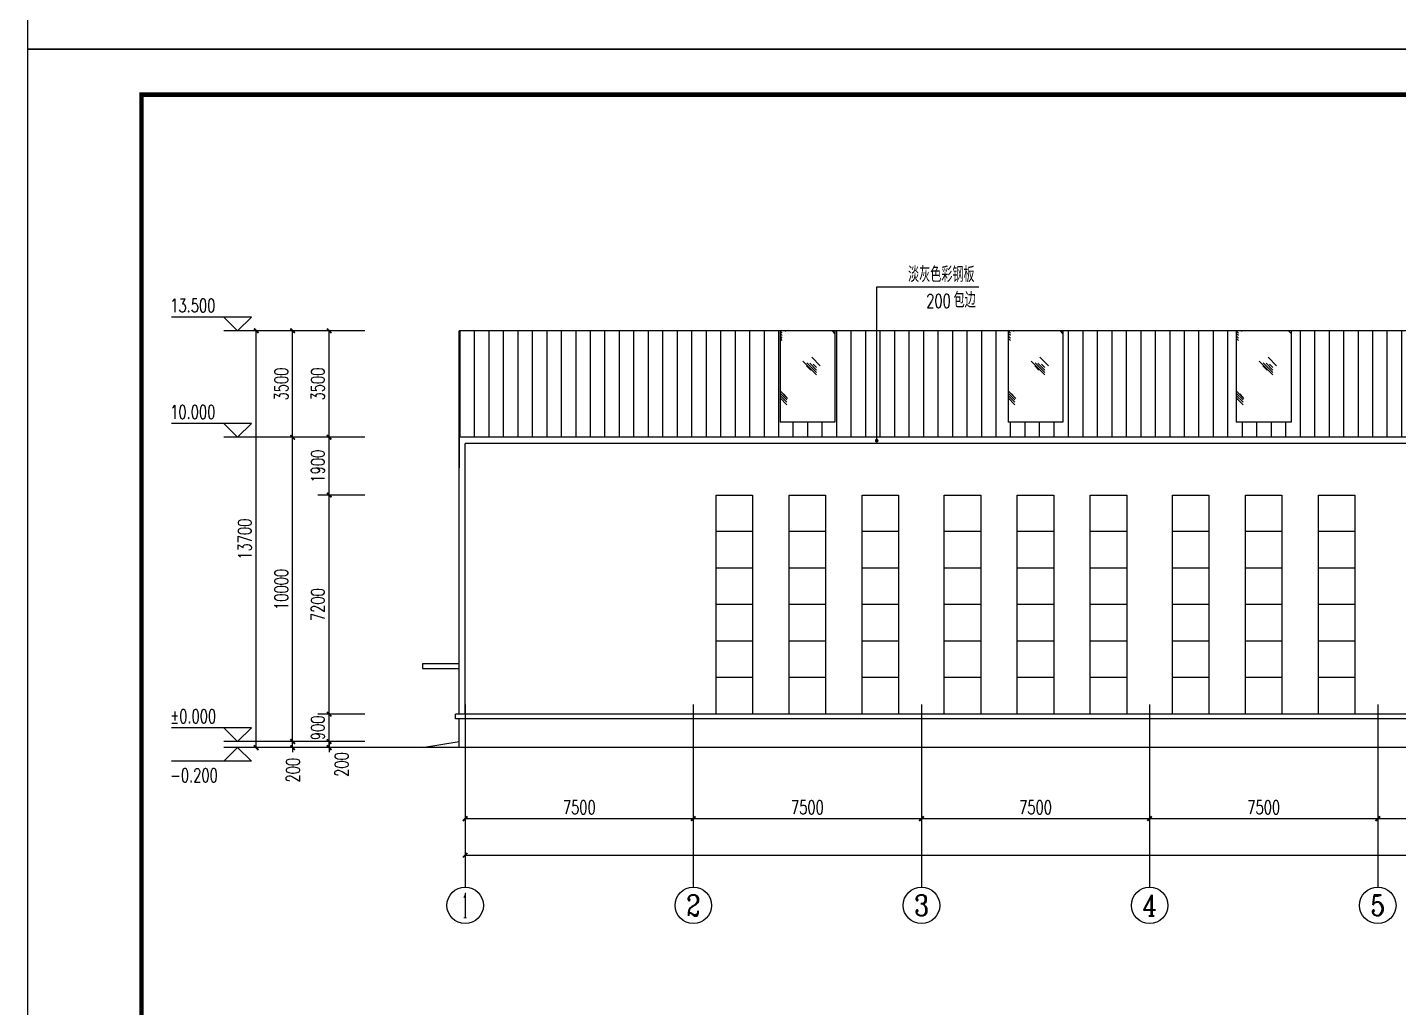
# Model space of a CAD drawing. Extents: x 962303 to 1579583, y -174742 to 224716.
# Drawn here: x 1334333 to 1379407, y -17242 to 14971 of the extents above; entities that cross this region are included whole.
import ezdxf
from ezdxf.enums import TextEntityAlignment as Align

# ---------------------------------------------------------------- set-up
doc = ezdxf.new("R2010")
doc.units = 0
doc.header["$LTSCALE"] = 1000
doc.header["$MEASUREMENT"] = 0
for name, color, linetype in [('AXIS', 3, 'Continuous'), ('AXIS_TEXT', 7, 'Continuous'), ('DIM_ELEV', 3, 'Continuous'), ('DIM_LEAD', 3, 'Continuous'), ('PUB_DIM', 3, 'Continuous'), ('PUB_TEXT', 7, 'Continuous'), ('PUB_TITLE', 4, 'Continuous')]:
    doc.layers.add(name, color=color, linetype=linetype)
doc.styles.add('_TCH_AXIS', font='COMPLEX', dxfattribs={"bigfont": 'GBCBIG'})
doc.styles.add('_TCH_DIM', font='SIMPLEX', dxfattribs={"bigfont": 'GBCBIG'})
doc.styles.add('_TCH_DIM_T3', font='SIMPLEX', dxfattribs={"width": 0.705882, "bigfont": 'GBCBIG'})
doc.styles.add('COMPLEX', font='COMPLEX')
doc.dimstyles.new('_TCH_ARCH&&150', dxfattribs={"dimtxt": 446.25, "dimasz": 150, "dimexe": 375, "dimexo": 450, "dimgap": 150, "dimtad": 1, "dimdec": 0, "dimzin": 0, "dimdsep": 46, "dimtxsty": '_TCH_DIM_T3', "dimblk": 'ARCHTICK', "dimcen": 0.09, "dimclrt": 7, "dimazin": 2, "dimtfac": 1, "dimtdec": 0, "dimtix": 1, "dimtmove": 2, "dimatfit": 3, "dimfxl": 0, "dimtolj": 1, "dimtzin": 0, "dimarcsym": 0})

# ---------------------------------------------------------------- blocks, each defined once
blk = doc.blocks.new('_ArchTick')
at = {"color": 0, "linetype": 'ByBlock', "const_width": 0.4}
blk.add_lwpolyline([(-0.5, -0.5), (0.5, 0.5)], dxfattribs=at)
blk = doc.blocks.new('*D52')
at = {"layer": 'Defpoints', "color": 0}
for p in [(1344252, -8499), (1345876, -8499), (1345876, -8699)]:
    blk.add_point(p, dxfattribs=at)
at = {"layer": 'PUB_DIM', "color": 0, "lineweight": -2}
for p, q in [((1345426, -8499), (1343877, -8499)), ((1344252, -8499), (1344252, -8349)), ((1344252, -8699), (1344252, -8499)), ((1345426, -8699), (1343877, -8699)), ((1344252, -8699), (1344252, -8849))]:
    blk.add_line(p, q, dxfattribs=at)
at = {"layer": 'PUB_DIM', "color": 0, "lineweight": -2, "xscale": 150, "yscale": 150, "zscale": 150}
for p, rotation in [((1344252, -8499), 270), ((1344252, -8699), 90)]:
    blk.add_blockref('_ArchTick', p, dxfattribs=dict(at, rotation=rotation))
at = {"layer": 'PUB_DIM', "color": 7, "insert": (1344665, -9254), "char_height": 446.2, "attachment_point": 5, "rotation": 90, "style": '_TCH_DIM_T3'}
blk.add_mtext('\\A1;200', dxfattribs=at)
blk = doc.blocks.new('*D53')
at = {"layer": 'Defpoints', "color": 0}
for p in [(1344252, -7599), (1345876, -7599), (1345876, -8499)]:
    blk.add_point(p, dxfattribs=at)
at = {"layer": 'PUB_DIM', "color": 0, "lineweight": -2}
for p, q in [((1345426, -7599), (1343877, -7599)), ((1344252, -7599), (1344252, -7449)), ((1344252, -8499), (1344252, -7599)), ((1345426, -8499), (1343877, -8499)), ((1344252, -8499), (1344252, -8649))]:
    blk.add_line(p, q, dxfattribs=at)
at = {"layer": 'PUB_DIM', "color": 0, "lineweight": -2, "xscale": 150, "yscale": 150, "zscale": 150}
for p, rotation in [((1344252, -7599), 270), ((1344252, -8499), 90)]:
    blk.add_blockref('_ArchTick', p, dxfattribs=dict(at, rotation=rotation))
at = {"layer": 'PUB_DIM', "color": 7, "insert": (1343879, -8049), "char_height": 446.2, "attachment_point": 5, "rotation": 90, "style": '_TCH_DIM_T3'}
blk.add_mtext('\\A1;900', dxfattribs=at)
blk = doc.blocks.new('*D54')
at = {"layer": 'Defpoints', "color": 0}
for p in [(1344252, -399), (1345876, -399), (1345876, -7599)]:
    blk.add_point(p, dxfattribs=at)
at = {"layer": 'PUB_DIM', "color": 0, "lineweight": -2}
for p, q in [((1345426, -399), (1343877, -399)), ((1344252, -7599), (1344252, -399)), ((1345426, -7599), (1343877, -7599))]:
    blk.add_line(p, q, dxfattribs=at)
at = {"layer": 'PUB_DIM', "color": 0, "lineweight": -2, "xscale": 150, "yscale": 150, "zscale": 150}
for p, rotation in [((1344252, -399), 90), ((1344252, -7599), 270)]:
    blk.add_blockref('_ArchTick', p, dxfattribs=dict(at, rotation=rotation))
at = {"layer": 'PUB_DIM', "color": 7, "insert": (1343879, -3999), "char_height": 446.2, "attachment_point": 5, "rotation": 90, "style": '_TCH_DIM_T3'}
blk.add_mtext('\\A1;7200', dxfattribs=at)
blk = doc.blocks.new('*D55')
at = {"layer": 'Defpoints', "color": 0}
for p in [(1344252, 1501), (1345876, 1501), (1345876, -399)]:
    blk.add_point(p, dxfattribs=at)
at = {"layer": 'PUB_DIM', "color": 0, "lineweight": -2}
for p, q in [((1345426, 1501), (1343877, 1501)), ((1344252, -399), (1344252, 1501)), ((1345426, -399), (1343877, -399))]:
    blk.add_line(p, q, dxfattribs=at)
at = {"layer": 'PUB_DIM', "color": 0, "lineweight": -2, "xscale": 150, "yscale": 150, "zscale": 150}
for p, rotation in [((1344252, 1501), 90), ((1344252, -399), 270)]:
    blk.add_blockref('_ArchTick', p, dxfattribs=dict(at, rotation=rotation))
at = {"layer": 'PUB_DIM', "color": 7, "insert": (1343879, 551), "char_height": 446.2, "attachment_point": 5, "rotation": 90, "style": '_TCH_DIM_T3'}
blk.add_mtext('\\A1;1900', dxfattribs=at)
blk = doc.blocks.new('*D56')
at = {"layer": 'Defpoints', "color": 0}
for p in [(1344252, 5001), (1345876, 5001), (1345876, 1501)]:
    blk.add_point(p, dxfattribs=at)
at = {"layer": 'PUB_DIM', "color": 0, "lineweight": -2}
for p, q in [((1345426, 5001), (1343877, 5001)), ((1344252, 1501), (1344252, 5001)), ((1345426, 1501), (1343877, 1501))]:
    blk.add_line(p, q, dxfattribs=at)
at = {"layer": 'PUB_DIM', "color": 0, "lineweight": -2, "xscale": 150, "yscale": 150, "zscale": 150}
for p, rotation in [((1344252, 5001), 90), ((1344252, 1501), 270)]:
    blk.add_blockref('_ArchTick', p, dxfattribs=dict(at, rotation=rotation))
at = {"layer": 'PUB_DIM', "color": 7, "insert": (1343879, 3251), "char_height": 446.2, "attachment_point": 5, "rotation": 90, "style": '_TCH_DIM_T3'}
blk.add_mtext('\\A1;3500', dxfattribs=at)
blk = doc.blocks.new('*D57')
at = {"layer": 'Defpoints', "color": 0}
for p in [(1341853, 5001), (1343932, 5001), (1343932, -8699)]:
    blk.add_point(p, dxfattribs=at)
at = {"layer": 'PUB_DIM', "color": 0, "lineweight": -2}
for p, q in [((1343482, 5001), (1341478, 5001)), ((1341853, -8699), (1341853, 5001)), ((1343482, -8699), (1341478, -8699))]:
    blk.add_line(p, q, dxfattribs=at)
at = {"layer": 'PUB_DIM', "color": 0, "lineweight": -2, "xscale": 150, "yscale": 150, "zscale": 150}
for p, rotation in [((1341853, 5001), 90), ((1341853, -8699), 270)]:
    blk.add_blockref('_ArchTick', p, dxfattribs=dict(at, rotation=rotation))
at = {"layer": 'PUB_DIM', "color": 7, "insert": (1341479, -1849), "char_height": 446.2, "attachment_point": 5, "rotation": 90, "style": '_TCH_DIM_T3'}
blk.add_mtext('\\A1;13700', dxfattribs=at)
blk = doc.blocks.new('*D58')
at = {"layer": 'Defpoints', "color": 0}
for p in [(1343052, -8499), (1344676, -8499), (1344676, -8699)]:
    blk.add_point(p, dxfattribs=at)
at = {"layer": 'PUB_DIM', "color": 0, "lineweight": -2}
for p, q in [((1344226, -8499), (1342677, -8499)), ((1343052, -8499), (1343052, -8349)), ((1343052, -8699), (1343052, -8499)), ((1344226, -8699), (1342677, -8699)), ((1343052, -8699), (1343052, -8849))]:
    blk.add_line(p, q, dxfattribs=at)
at = {"layer": 'PUB_DIM', "color": 0, "lineweight": -2, "xscale": 150, "yscale": 150, "zscale": 150}
for p, rotation in [((1343052, -8499), 270), ((1343052, -8699), 90)]:
    blk.add_blockref('_ArchTick', p, dxfattribs=dict(at, rotation=rotation))
at = {"layer": 'PUB_DIM', "color": 7, "insert": (1343061, -9439), "char_height": 446.2, "attachment_point": 5, "rotation": 90, "style": '_TCH_DIM_T3'}
blk.add_mtext('\\A1;200', dxfattribs=at)
blk = doc.blocks.new('*D59')
at = {"layer": 'Defpoints', "color": 0}
for p in [(1343052, 1501), (1344676, 1501), (1344676, -8499)]:
    blk.add_point(p, dxfattribs=at)
at = {"layer": 'PUB_DIM', "color": 0, "lineweight": -2}
for p, q in [((1344226, 1501), (1342677, 1501)), ((1343052, -8499), (1343052, 1501)), ((1344226, -8499), (1342677, -8499))]:
    blk.add_line(p, q, dxfattribs=at)
at = {"layer": 'PUB_DIM', "color": 0, "lineweight": -2, "xscale": 150, "yscale": 150, "zscale": 150}
for p, rotation in [((1343052, 1501), 90), ((1343052, -8499), 270)]:
    blk.add_blockref('_ArchTick', p, dxfattribs=dict(at, rotation=rotation))
at = {"layer": 'PUB_DIM', "color": 7, "insert": (1342679, -3499), "char_height": 446.2, "attachment_point": 5, "rotation": 90, "style": '_TCH_DIM_T3'}
blk.add_mtext('\\A1;10000', dxfattribs=at)
blk = doc.blocks.new('*D60')
at = {"layer": 'Defpoints', "color": 0}
for p in [(1343052, 5001), (1344676, 5001), (1344676, 1501)]:
    blk.add_point(p, dxfattribs=at)
at = {"layer": 'PUB_DIM', "color": 0, "lineweight": -2}
for p, q in [((1344226, 5001), (1342677, 5001)), ((1343052, 1501), (1343052, 5001)), ((1344226, 1501), (1342677, 1501))]:
    blk.add_line(p, q, dxfattribs=at)
at = {"layer": 'PUB_DIM', "color": 0, "lineweight": -2, "xscale": 150, "yscale": 150, "zscale": 150}
for p, rotation in [((1343052, 5001), 90), ((1343052, 1501), 270)]:
    blk.add_blockref('_ArchTick', p, dxfattribs=dict(at, rotation=rotation))
at = {"layer": 'PUB_DIM', "color": 7, "insert": (1342679, 3251), "char_height": 446.2, "attachment_point": 5, "rotation": 90, "style": '_TCH_DIM_T3'}
blk.add_mtext('\\A1;3500', dxfattribs=at)
blk = doc.blocks.new('*D733')
at = {"layer": 'AXIS', "color": 0, "lineweight": -2}
for p, q in [((1348723, -7732), (1348723, -11407)), ((1356223, -7732), (1356223, -11407)), ((1348723, -11032), (1356223, -11032))]:
    blk.add_line(p, q, dxfattribs=at)
at = {"layer": 'Defpoints', "color": 0}
for p in [(1348723, -7282), (1356223, -7282), (1356223, -11032)]:
    blk.add_point(p, dxfattribs=at)
at = {"layer": 'AXIS', "color": 0, "lineweight": -2, "xscale": 150, "yscale": 150, "zscale": 150, "rotation": 180}
blk.add_blockref('_ArchTick', (1348723, -11032), dxfattribs=at)
at = {"layer": 'AXIS', "color": 0, "lineweight": -2, "xscale": 150, "yscale": 150, "zscale": 150}
blk.add_blockref('_ArchTick', (1356223, -11032), dxfattribs=at)
at = {"layer": 'AXIS', "color": 7, "insert": (1352473, -10659), "char_height": 446.2, "attachment_point": 5, "style": '_TCH_DIM_T3'}
blk.add_mtext('\\A1;7500', dxfattribs=at)
blk = doc.blocks.new('*D734')
at = {"layer": 'AXIS', "color": 0, "lineweight": -2}
for p, q in [((1356223, -7732), (1356223, -11407)), ((1363723, -7732), (1363723, -11407)), ((1356223, -11032), (1363723, -11032))]:
    blk.add_line(p, q, dxfattribs=at)
at = {"layer": 'Defpoints', "color": 0}
for p in [(1356223, -7282), (1363723, -7282), (1363723, -11032)]:
    blk.add_point(p, dxfattribs=at)
at = {"layer": 'AXIS', "color": 0, "lineweight": -2, "xscale": 150, "yscale": 150, "zscale": 150, "rotation": 180}
blk.add_blockref('_ArchTick', (1356223, -11032), dxfattribs=at)
at = {"layer": 'AXIS', "color": 0, "lineweight": -2, "xscale": 150, "yscale": 150, "zscale": 150}
blk.add_blockref('_ArchTick', (1363723, -11032), dxfattribs=at)
at = {"layer": 'AXIS', "color": 7, "insert": (1359973, -10659), "char_height": 446.2, "attachment_point": 5, "style": '_TCH_DIM_T3'}
blk.add_mtext('\\A1;7500', dxfattribs=at)
blk = doc.blocks.new('*D735')
at = {"layer": 'AXIS', "color": 0, "lineweight": -2}
for p, q in [((1363723, -7732), (1363723, -11407)), ((1371223, -7732), (1371223, -11407)), ((1363723, -11032), (1371223, -11032))]:
    blk.add_line(p, q, dxfattribs=at)
at = {"layer": 'Defpoints', "color": 0}
for p in [(1363723, -7282), (1371223, -7282), (1371223, -11032)]:
    blk.add_point(p, dxfattribs=at)
at = {"layer": 'AXIS', "color": 0, "lineweight": -2, "xscale": 150, "yscale": 150, "zscale": 150, "rotation": 180}
blk.add_blockref('_ArchTick', (1363723, -11032), dxfattribs=at)
at = {"layer": 'AXIS', "color": 0, "lineweight": -2, "xscale": 150, "yscale": 150, "zscale": 150}
blk.add_blockref('_ArchTick', (1371223, -11032), dxfattribs=at)
at = {"layer": 'AXIS', "color": 7, "insert": (1367473, -10659), "char_height": 446.2, "attachment_point": 5, "style": '_TCH_DIM_T3'}
blk.add_mtext('\\A1;7500', dxfattribs=at)
blk = doc.blocks.new('*D736')
at = {"layer": 'AXIS', "color": 0, "lineweight": -2}
for p, q in [((1371223, -7732), (1371223, -11407)), ((1378723, -7732), (1378723, -11407)), ((1371223, -11032), (1378723, -11032))]:
    blk.add_line(p, q, dxfattribs=at)
at = {"layer": 'Defpoints', "color": 0}
for p in [(1371223, -7282), (1378723, -7282), (1378723, -11032)]:
    blk.add_point(p, dxfattribs=at)
at = {"layer": 'AXIS', "color": 0, "lineweight": -2, "xscale": 150, "yscale": 150, "zscale": 150, "rotation": 180}
blk.add_blockref('_ArchTick', (1371223, -11032), dxfattribs=at)
at = {"layer": 'AXIS', "color": 0, "lineweight": -2, "xscale": 150, "yscale": 150, "zscale": 150}
blk.add_blockref('_ArchTick', (1378723, -11032), dxfattribs=at)
at = {"layer": 'AXIS', "color": 7, "insert": (1374973, -10659), "char_height": 446.2, "attachment_point": 5, "style": '_TCH_DIM_T3'}
blk.add_mtext('\\A1;7500', dxfattribs=at)
blk = doc.blocks.new('*D737')
at = {"layer": 'AXIS', "color": 0, "lineweight": -2}
for p, q in [((1378723, -7732), (1378723, -11407)), ((1386223, -7732), (1386223, -11407)), ((1378723, -11032), (1386223, -11032))]:
    blk.add_line(p, q, dxfattribs=at)
at = {"layer": 'Defpoints', "color": 0}
for p in [(1378723, -7282), (1386223, -7282), (1386223, -11032)]:
    blk.add_point(p, dxfattribs=at)
at = {"layer": 'AXIS', "color": 0, "lineweight": -2, "xscale": 150, "yscale": 150, "zscale": 150, "rotation": 180}
blk.add_blockref('_ArchTick', (1378723, -11032), dxfattribs=at)
at = {"layer": 'AXIS', "color": 0, "lineweight": -2, "xscale": 150, "yscale": 150, "zscale": 150}
blk.add_blockref('_ArchTick', (1386223, -11032), dxfattribs=at)
at = {"layer": 'AXIS', "color": 7, "insert": (1382473, -10659), "char_height": 446.2, "attachment_point": 5, "style": '_TCH_DIM_T3'}
blk.add_mtext('\\A1;7500', dxfattribs=at)
blk = doc.blocks.new('*D761')
at = {"layer": 'AXIS', "color": 0, "lineweight": -2}
for p, q in [((1348723, -7732), (1348723, -12607)), ((1558723, -7732), (1558723, -12607)), ((1348723, -12232), (1558723, -12232))]:
    blk.add_line(p, q, dxfattribs=at)
at = {"layer": 'Defpoints', "color": 0}
for p in [(1348723, -7282), (1558723, -7282), (1558723, -12232)]:
    blk.add_point(p, dxfattribs=at)
at = {"layer": 'AXIS', "color": 0, "lineweight": -2, "xscale": 150, "yscale": 150, "zscale": 150, "rotation": 180}
blk.add_blockref('_ArchTick', (1348723, -12232), dxfattribs=at)
at = {"layer": 'AXIS', "color": 0, "lineweight": -2, "xscale": 150, "yscale": 150, "zscale": 150}
blk.add_blockref('_ArchTick', (1558723, -12232), dxfattribs=at)
at = {"layer": 'AXIS', "color": 7, "insert": (1453723, -11859), "char_height": 446.2, "attachment_point": 5, "style": '_TCH_DIM_T3'}
blk.add_mtext('\\A1;210000', dxfattribs=at)
blk = doc.blocks.new('_AXISO')
blk.add_circle((0, 0), 0.5)
at = {"layer": 'AXIS_TEXT', "style": 'COMPLEX', "width": 1.041667}
blk.add_attdef('A', text='', height=0.56, dxfattribs=at).set_placement((-0.25, -0.28), (0.25, -0.28), align=Align.FIT)

msp = doc.modelspace()

# ---------------------------------------------------------------- hatches: boundary and pattern name
h = msp.add_hatch()
h.set_pattern_fill('LINE', color=251, scale=500, angle=90, style=0)
h.set_pattern_definition([(90, (2552516.56, 52019.8), (476.25, 3e-14), [])])
h.paths.add_polyline_path([(1419073.2, 1501.4), (1348523.2, 1501.4), (1348523.2, 5001.4), (1359073.2, 5001.4), (1359073.2, 2001.4), (1360873.2, 2001.4), (1360873.2, 5001.4), (1366573.2, 5001.4), (1366573.2, 2001.4), (1368373.2, 2001.4), (1368373.2, 5001.4), (1374073.2, 5001.4), (1374073.2, 2001.4), (1375873.2, 2001.4), (1375873.2, 5001.4), (1381573.2, 5001.4), (1381573.2, 2001.4), (1383373.2, 2001.4), (1383373.2, 5001.4), (1389073.2, 5001.4), (1389073.2, 2001.4), (1390873.2, 2001.4), (1390873.2, 5001.4), (1396573.2, 5001.4), (1396573.2, 2001.4), (1398373.2, 2001.4), (1398373.2, 5001.4), (1404073.2, 5001.4), (1404073.2, 2001.4), (1405873.2, 2001.4), (1405873.2, 5001.4), (1411573.2, 5001.4), (1411573.2, 2001.4), (1413373.2, 2001.4), (1413373.2, 5001.4), (1419073.2, 5001.4), (1419073.2, 2001.4), (1420873.2, 2001.4), (1420873.2, 5001.4), (1426573.2, 5001.4), (1426573.2, 2001.4), (1428373.2, 2001.4), (1428373.2, 5001.4), (1434073.2, 5001.4), (1434073.2, 2001.4), (1435873.2, 2001.4), (1435873.2, 5001.4), (1441573.2, 5001.4), (1441573.2, 2001.4), (1443373.2, 2001.4), (1443373.2, 5001.4), (1449073.2, 5001.4), (1449073.2, 2001.4), (1450873.2, 2001.4), (1450873.2, 5001.4), (1456573.2, 5001.4), (1456573.2, 2001.4), (1458373.2, 2001.4), (1458373.2, 5001.4), (1464073.2, 5001.4), (1464073.2, 2001.4), (1465873.2, 2001.4), (1465873.2, 5001.4), (1471573.2, 5001.4), (1471573.2, 2001.4), (1473373.2, 2001.4), (1473373.2, 5001.4), (1479073.2, 5001.4), (1479073.2, 2001.4), (1480873.2, 2001.4), (1480873.2, 5001.4), (1486573.2, 5001.4), (1486573.2, 2001.4), (1488373.2, 2001.4), (1488373.2, 5001.4), (1494073.2, 5001.4), (1494073.2, 2001.4), (1495873.2, 2001.4), (1495873.2, 5001.4), (1501573.2, 5001.4), (1501573.2, 2001.4), (1503373.2, 2001.4), (1503373.2, 5001.4), (1509073.2, 5001.4), (1509073.2, 2001.4), (1510873.2, 2001.4), (1510873.2, 5001.4), (1516573.2, 5001.4), (1516573.2, 2001.4), (1518373.2, 2001.4), (1518373.2, 5001.4), (1524073.2, 5001.4), (1524073.2, 2001.4), (1525873.2, 2001.4), (1525873.2, 5001.4), (1531573.2, 5001.4), (1531573.2, 2001.4), (1533373.2, 2001.4), (1533373.2, 5001.4), (1539073.2, 5001.4), (1539073.2, 2001.4), (1540873.2, 2001.4), (1540873.2, 5001.4), (1546573.2, 5001.4), (1546573.2, 2001.4), (1548373.2, 2001.4), (1548373.2, 5001.4), (1554073.2, 5001.4), (1554073.2, 2001.4), (1555873.2, 2001.4), (1555873.2, 5001.4), (1558923.2, 5001.4), (1558923.2, 1501.4)])
h = msp.add_hatch()
h.set_pattern_fill('玻璃1', color=4, scale=200, style=0)
h.set_pattern_definition([(135, (1972168.7, 52099.8), (979.767, 979.767), [448, -1152]), (135, (1971976.7, 52179.8), (979.767, 979.767), [192, -1408]), (135, (1972168.7, 52179.8), (979.767, 979.767), [320, -1280]), (135, (1972072.7, 52099.8), (-1074.8023, -1074.8023), [400, -1200]), (135, (1972168.7, 52019.8), (979.767, 979.767), [640, -960]), (135, (1972168.7, 52259.8), (979.767, 979.767), [160, -1440])])
h.paths.add_polyline_path([(1359073.2, 5001.4), (1360873.2, 5001.4), (1360873.2, 2001.4), (1359073.2, 2001.4)])
h = msp.add_hatch()
h.set_pattern_fill('玻璃1', color=4, scale=200, style=0)
h.set_pattern_definition([(135, (1979668.7, 52099.8), (979.767, 979.767), [448, -1152]), (135, (1979476.7, 52179.8), (979.767, 979.767), [192, -1408]), (135, (1979668.7, 52179.8), (979.767, 979.767), [320, -1280]), (135, (1979572.7, 52099.8), (-1074.8023, -1074.8023), [400, -1200]), (135, (1979668.7, 52019.8), (979.767, 979.767), [640, -960]), (135, (1979668.7, 52259.8), (979.767, 979.767), [160, -1440])])
h.paths.add_polyline_path([(1366573.2, 5001.4), (1368373.2, 5001.4), (1368373.2, 2001.4), (1366573.2, 2001.4)])
h = msp.add_hatch()
h.set_pattern_fill('玻璃1', color=4, scale=200, style=0)
h.set_pattern_definition([(135, (1987168.7, 52099.8), (979.767, 979.767), [448, -1152]), (135, (1986976.7, 52179.8), (979.767, 979.767), [192, -1408]), (135, (1987168.7, 52179.8), (979.767, 979.767), [320, -1280]), (135, (1987072.7, 52099.8), (-1074.8023, -1074.8023), [400, -1200]), (135, (1987168.7, 52019.8), (979.767, 979.767), [640, -960]), (135, (1987168.7, 52259.8), (979.767, 979.767), [160, -1440])])
h.paths.add_polyline_path([(1374073.2, 5001.4), (1375873.2, 5001.4), (1375873.2, 2001.4), (1374073.2, 2001.4)])

# ---------------------------------------------------------------- linework, layer by layer
for p, q in [((1558923.2, 5001.4), (1348523.2, 5001.4)), ((1348523.2, -7598.6), (1348523.2, 5001.4)), ((1359073.2, 5001.4), (1359073.2, 2001.4)), ((1360873.2, 5001.4), (1360873.2, 2001.4)), ((1366573.2, 5001.4), (1366573.2, 2001.4)), ((1368373.2, 5001.4), (1368373.2, 2001.4)), ((1374073.2, 5001.4), (1374073.2, 2001.4)), ((1375873.2, 5001.4), (1375873.2, 2001.4)), ((1348523.2, 3501.4), (1348523.2, 501.4)), ((1360873.2, 2001.4), (1359073.2, 2001.4)), ((1368373.2, 2001.4), (1366573.2, 2001.4)), ((1375873.2, 2001.4), (1374073.2, 2001.4)), ((1419073.2, 1501.4), (1348523.2, 1501.4)), ((1348723.2, -7598.6), (1348723.2, 1301.4)), ((1558723.2, 1301.4), (1348723.2, 1301.4)), ((1559043.2, -7598.6), (1348403.2, -7598.6)), ((1348403.2, -7748.6), (1348403.2, -7598.6)), ((1559043.2, -7748.6), (1348403.2, -7748.6)), ((1348523.2, -8698.6), (1348523.2, -7748.6)), ((1347323.2, -8698.6), (1348523.2, -8498.6)), ((1562948.3, -8698.6), (1340792.6, -8698.6))]:
    msp.add_line(p, q)
at = {"color": 4}
for p, q in [((1356973.2, -7598.6), (1356973.2, -398.6)), ((1356973.2, -398.6), (1358173.2, -398.6)), ((1358173.2, -398.6), (1358173.2, -7598.6)), ((1359373.2, -7598.6), (1359373.2, -398.6)), ((1359373.2, -398.6), (1360573.2, -398.6)), ((1360573.2, -398.6), (1360573.2, -7598.6)), ((1361773.2, -7598.6), (1361773.2, -398.6)), ((1361773.2, -398.6), (1362973.2, -398.6)), ((1362973.2, -398.6), (1362973.2, -7598.6)), ((1364473.2, -7598.6), (1364473.2, -398.6)), ((1364473.2, -398.6), (1365673.2, -398.6)), ((1365673.2, -398.6), (1365673.2, -7598.6)), ((1366873.2, -7598.6), (1366873.2, -398.6)), ((1366873.2, -398.6), (1368073.2, -398.6)), ((1368073.2, -398.6), (1368073.2, -7598.6)), ((1369273.2, -7598.6), (1369273.2, -398.6)), ((1369273.2, -398.6), (1370473.2, -398.6)), ((1370473.2, -398.6), (1370473.2, -7598.6)), ((1371973.2, -7598.6), (1371973.2, -398.6)), ((1371973.2, -398.6), (1373173.2, -398.6)), ((1373173.2, -398.6), (1373173.2, -7598.6)), ((1374373.2, -7598.6), (1374373.2, -398.6)), ((1374373.2, -398.6), (1375573.2, -398.6)), ((1375573.2, -398.6), (1375573.2, -7598.6)), ((1376773.2, -7598.6), (1376773.2, -398.6)), ((1376773.2, -398.6), (1377973.2, -398.6)), ((1377973.2, -398.6), (1377973.2, -7598.6)), ((1358173.2, -1598.6), (1356973.2, -1598.6)), ((1360573.2, -1598.6), (1359373.2, -1598.6)), ((1362973.2, -1598.6), (1361773.2, -1598.6)), ((1365673.2, -1598.6), (1364473.2, -1598.6)), ((1368073.2, -1598.6), (1366873.2, -1598.6)), ((1370473.2, -1598.6), (1369273.2, -1598.6)), ((1373173.2, -1598.6), (1371973.2, -1598.6)), ((1375573.2, -1598.6), (1374373.2, -1598.6)), ((1377973.2, -1598.6), (1376773.2, -1598.6)), ((1358173.2, -2798.6), (1356973.2, -2798.6)), ((1360573.2, -2798.6), (1359373.2, -2798.6)), ((1362973.2, -2798.6), (1361773.2, -2798.6)), ((1365673.2, -2798.6), (1364473.2, -2798.6)), ((1368073.2, -2798.6), (1366873.2, -2798.6)), ((1370473.2, -2798.6), (1369273.2, -2798.6)), ((1373173.2, -2798.6), (1371973.2, -2798.6)), ((1375573.2, -2798.6), (1374373.2, -2798.6)), ((1377973.2, -2798.6), (1376773.2, -2798.6)), ((1358173.2, -3998.6), (1356973.2, -3998.6)), ((1360573.2, -3998.6), (1359373.2, -3998.6)), ((1362973.2, -3998.6), (1361773.2, -3998.6)), ((1365673.2, -3998.6), (1364473.2, -3998.6)), ((1368073.2, -3998.6), (1366873.2, -3998.6)), ((1370473.2, -3998.6), (1369273.2, -3998.6)), ((1373173.2, -3998.6), (1371973.2, -3998.6)), ((1375573.2, -3998.6), (1374373.2, -3998.6)), ((1377973.2, -3998.6), (1376773.2, -3998.6)), ((1358173.2, -5198.6), (1356973.2, -5198.6)), ((1360573.2, -5198.6), (1359373.2, -5198.6)), ((1362973.2, -5198.6), (1361773.2, -5198.6)), ((1365673.2, -5198.6), (1364473.2, -5198.6)), ((1368073.2, -5198.6), (1366873.2, -5198.6)), ((1370473.2, -5198.6), (1369273.2, -5198.6)), ((1373173.2, -5198.6), (1371973.2, -5198.6)), ((1375573.2, -5198.6), (1374373.2, -5198.6)), ((1377973.2, -5198.6), (1376773.2, -5198.6)), ((1358173.2, -6398.6), (1356973.2, -6398.6)), ((1360573.2, -6398.6), (1359373.2, -6398.6)), ((1362973.2, -6398.6), (1361773.2, -6398.6)), ((1365673.2, -6398.6), (1364473.2, -6398.6)), ((1368073.2, -6398.6), (1366873.2, -6398.6)), ((1370473.2, -6398.6), (1369273.2, -6398.6)), ((1373173.2, -6398.6), (1371973.2, -6398.6)), ((1375573.2, -6398.6), (1374373.2, -6398.6)), ((1377973.2, -6398.6), (1376773.2, -6398.6)), ((1358173.2, -7598.6), (1356973.2, -7598.6)), ((1360573.2, -7598.6), (1359373.2, -7598.6)), ((1362973.2, -7598.6), (1361773.2, -7598.6)), ((1365673.2, -7598.6), (1364473.2, -7598.6)), ((1368073.2, -7598.6), (1366873.2, -7598.6)), ((1370473.2, -7598.6), (1369273.2, -7598.6)), ((1373173.2, -7598.6), (1371973.2, -7598.6)), ((1375573.2, -7598.6), (1374373.2, -7598.6)), ((1377973.2, -7598.6), (1376773.2, -7598.6))]:
    msp.add_line(p, q, dxfattribs=at)
for points in [[(1358173.2, -7598.6), (1356973.2, -7598.6), (1356973.2, -398.6), (1358173.2, -398.6)], [(1360573.2, -7598.6), (1359373.2, -7598.6), (1359373.2, -398.6), (1360573.2, -398.6)], [(1362973.2, -7598.6), (1361773.2, -7598.6), (1361773.2, -398.6), (1362973.2, -398.6)], [(1365673.2, -7598.6), (1364473.2, -7598.6), (1364473.2, -398.6), (1365673.2, -398.6)], [(1368073.2, -7598.6), (1366873.2, -7598.6), (1366873.2, -398.6), (1368073.2, -398.6)], [(1373173.2, -7598.6), (1371973.2, -7598.6), (1371973.2, -398.6), (1373173.2, -398.6)], [(1375573.2, -7598.6), (1374373.2, -7598.6), (1374373.2, -398.6), (1375573.2, -398.6)]]:
    msp.add_lwpolyline(points, close=True, dxfattribs=at)
msp.add_lwpolyline([(1348523.2, -5948.6), (1347323.2, -5948.6), (1347323.2, -6098.6), (1348523.2, -6098.6)])
at = {"layer": 'AXIS'}
for p, q in [((1348723.2, -7282.3), (1348723.2, -13282.3)), ((1356223.2, -7282.3), (1356223.2, -13282.3)), ((1363723.2, -7282.3), (1363723.2, -13282.3)), ((1371223.2, -7282.3), (1371223.2, -13282.3)), ((1378723.2, -7282.3), (1378723.2, -13282.3))]:
    msp.add_line(p, q, dxfattribs=at)
at = {"layer": 'DIM_ELEV'}
for p, q in [((1341694.3, 5451.4), (1339070.8, 5451.4)), ((1341244.3, 5001.4), (1340794.3, 5451.4)), ((1341244.3, 5001.4), (1341694.3, 5451.4)), ((1342571.9, 5001.4), (1340794.3, 5001.4)), ((1341694.3, 1951.4), (1339070.8, 1951.4)), ((1341244.3, 1501.4), (1340794.3, 1951.4)), ((1341244.3, 1501.4), (1341694.3, 1951.4)), ((1342925.5, 1501.4), (1340794.3, 1501.4)), ((1341694.3, -8048.6), (1339070.8, -8048.6)), ((1341244.3, -8498.6), (1340794.3, -8048.6)), ((1341244.3, -8498.6), (1341694.3, -8048.6)), ((1342925.5, -8498.6), (1340794.3, -8498.6)), ((1341244.3, -8698.6), (1340794.3, -9148.6)), ((1342571.9, -8698.6), (1340794.3, -8698.6)), ((1341244.3, -8698.6), (1341694.3, -9148.6)), ((1341694.3, -9148.6), (1339070.8, -9148.6))]:
    msp.add_line(p, q, dxfattribs=at)
at = {"layer": 'DIM_LEAD'}
for p, q in [((1362252.1, 1387.6), (1362252.1, 6443)), ((1362252.1, 6443), (1365611.9, 6443))]:
    msp.add_line(p, q, dxfattribs=at)
at = {"layer": 'DIM_LEAD', "const_width": 60}
msp.add_lwpolyline([(1362252.1, 1357.6, 1), (1362252.1, 1417.6, 1)], format="xyb", close=True, dxfattribs=at)
at = {"layer": 'PUB_TITLE'}
for points in [[(1334333.3, 14258.1), (1579583.3, 14258.1), (1579583.3, 77258.1), (1334333.3, 77258.1)], [(1334333.3, -48741.9), (1579583.3, -48741.9), (1579583.3, 14258.1), (1334333.3, 14258.1)]]:
    msp.add_lwpolyline(points, close=True, dxfattribs=at)
at = {"layer": 'PUB_TITLE', "const_width": 150}
msp.add_lwpolyline([(1338083.3, -47241.9), (1578083.3, -47241.9), (1578083.3, 12758.1), (1338083.3, 12758.1)], close=True, dxfattribs=at)

# ---------------------------------------------------------------- block references
at = {"layer": 'AXIS'}
ref = msp.add_blockref('_AXISO', (1348723.2, -13882.3), dxfattribs=dict(at, xscale=1200, yscale=1200, zscale=1200))
ref.add_attrib('A', '1', dxfattribs={"layer": 'AXIS_TEXT', "height": 817.2, "style": '_TCH_AXIS', "width": 0.555556}).set_placement((1348625.9, -14290.9), (1348820.5, -14290.9), align=Align.FIT)
ref = msp.add_blockref('_AXISO', (1356223.2, -13882.3), dxfattribs=dict(at, xscale=1200, yscale=1200, zscale=1200))
ref.add_attrib('A', '2', dxfattribs={"layer": 'AXIS_TEXT', "height": 698.9, "style": '_TCH_AXIS'}).set_placement((1355990.2, -14231.8), (1356456.2, -14231.8), align=Align.FIT)
ref = msp.add_blockref('_AXISO', (1363723.2, -13882.3), dxfattribs=dict(at, xscale=1200, yscale=1200, zscale=1200))
ref.add_attrib('A', '3', dxfattribs={"layer": 'AXIS_TEXT', "height": 698.9, "style": '_TCH_AXIS'}).set_placement((1363490.2, -14231.8), (1363956.2, -14231.8), align=Align.FIT)
ref = msp.add_blockref('_AXISO', (1371223.2, -13882.3), dxfattribs=dict(at, xscale=1200, yscale=1200, zscale=1200))
ref.add_attrib('A', '4', dxfattribs={"layer": 'AXIS_TEXT', "height": 683.5, "style": '_TCH_AXIS', "width": 0.9375}).set_placement((1370979.1, -14224.1), (1371467.3, -14224.1), align=Align.FIT)
ref = msp.add_blockref('_AXISO', (1378723.2, -13882.3), dxfattribs=dict(at, xscale=1200, yscale=1200, zscale=1200))
ref.add_attrib('A', '5', dxfattribs={"layer": 'AXIS_TEXT', "height": 698.9, "style": '_TCH_AXIS'}).set_placement((1378490.2, -14231.8), (1378956.2, -14231.8), align=Align.FIT)

# ---------------------------------------------------------------- texts
at = {"layer": 'PUB_TEXT', "style": '_TCH_DIM'}
for s, p in [('淡灰色彩钢板', (1363281.8, 6600.5)), ('包边', (1364778.6, 5760.5))]:
    msp.add_text(s, height=506.38, dxfattribs=at).set_placement(p)
at = {"layer": 'PUB_TEXT', "style": '_TCH_DIM', "width": 0.705882}
for s, p in [('13.500', (1339025.8, 5608.9)), ('200', (1363878.6, 5760.5)), ('10.000', (1339025.8, 2108.9)), ('%%P0.000', (1339025.8, -7891.1)), ('-0.200', (1339025.8, -9831.1))]:
    msp.add_text(s, height=446.25, dxfattribs=at).set_placement(p)

# ---------------------------------------------------------------- dimensions: what is measured, and where the dimension line sits
at = {"layer": 'AXIS'}
for p1, p2, distance, picture, middle in [((1348723.2, -7282.3), (1356223.2, -7282.3), -3750, '*D733', (1352473.2, -10659.2)), ((1348723.2, -7282.3), (1558723.2, -7282.3), -4950, '*D761', (1453723.2, -11859.2)), ((1356223.2, -7282.3), (1363723.2, -7282.3), -3750, '*D734', (1359973.2, -10659.2)), ((1363723.2, -7282.3), (1371223.2, -7282.3), -3750, '*D735', (1367473.2, -10659.2)), ((1371223.2, -7282.3), (1378723.2, -7282.3), -3750, '*D736', (1374973.2, -10659.2)), ((1378723.2, -7282.3), (1386223.2, -7282.3), -3750, '*D737', (1382473.2, -10659.2))]:
    dim = msp.add_aligned_dim(p1=p1, p2=p2, distance=distance, dimstyle='_TCH_ARCH&&150', dxfattribs=at)
    dim.commit()
    dim.dimension.update_dxf_attribs({"geometry": picture, "text_midpoint": middle})
at = {"layer": 'PUB_DIM'}
for p1, p2, distance, picture, middle in [((1343932.3, -8698.6), (1343932.3, 5001.4), 2079.7, '*D57', (1341479.5, -1848.6)), ((1344676.2, 1501.4), (1344676.2, 5001.4), 1623.8, '*D60', (1342679.3, 3251.4)), ((1345876.2, 1501.4), (1345876.2, 5001.4), 1623.8, '*D56', (1343879.3, 3251.4)), ((1344676.2, -8498.6), (1344676.2, 1501.4), 1623.8, '*D59', (1342679.3, -3498.6)), ((1345876.2, -398.6), (1345876.2, 1501.4), 1623.8, '*D55', (1343879.3, 551.4)), ((1345876.2, -7598.6), (1345876.2, -398.6), 1623.8, '*D54', (1343879.3, -3998.6)), ((1345876.2, -8498.6), (1345876.2, -7598.6), 1623.8, '*D53', (1343879.3, -8048.6))]:
    dim = msp.add_aligned_dim(p1=p1, p2=p2, distance=distance, dimstyle='_TCH_ARCH&&150', dxfattribs=at)
    dim.commit()
    dim.dimension.update_dxf_attribs({"geometry": picture, "text_midpoint": middle})
for base, p1, p2, picture, middle in [((1343052.5, -8498.6), (1344676.2, -8698.6), (1344676.2, -8498.6), '*D58', (1343061.2, -9438.6)), ((1344252.5, -8498.6), (1345876.2, -8698.6), (1345876.2, -8498.6), '*D52', (1344665, -9253.6))]:
    dim = msp.add_linear_dim(base=base, p1=p1, p2=p2, angle=90, dimstyle='_TCH_ARCH&&150', dxfattribs=at)
    dim.commit()
    dim.dimension.update_dxf_attribs({"geometry": picture, "text_midpoint": middle, "dimtype": 129})

doc.saveas('drawing.dxf')
